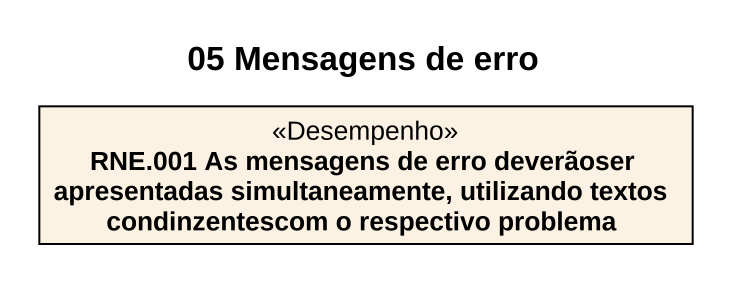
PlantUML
@startuml
title 05 Mensagens de erro
hide circle
hide empty members
class "RNE.001 As mensagens de erro deverãoser apresentadas simultaneamente, utilizando textos condinzentescom o respectivo problema" as RNE_001_As_mensagens_de <<Desempenho>>
@enduml
